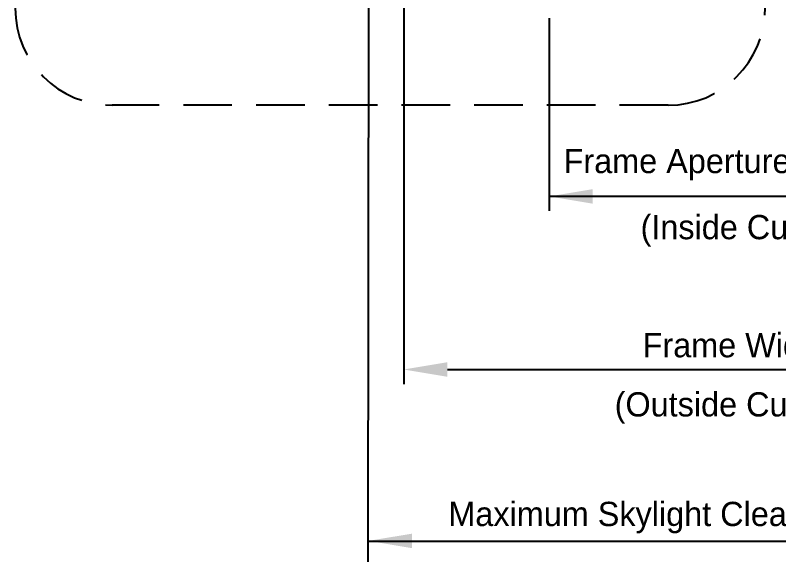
# Model space of a CAD drawing. Header units: inches. Extents: x -154 to 13, y 2 to 55.
# Drawn here: x -130.74 to -122.87, y 18.45 to 24.08 of the extents above; entities that cross this region are included whole.
import ezdxf

# ---------------------------------------------------------------- set-up
doc = ezdxf.new("R2010")
doc.units = ezdxf.units.IN
doc.header["$LTSCALE"] = 2
doc.header["$MEASUREMENT"] = 0
doc.linetypes.add('HIDDEN', pattern=[0.375, 0.25, -0.125])
doc.layers.get('0').update_dxf_attribs({"linetype": 'CONTINUOUS'})
doc.layers.add('VELUX-DET3', color=5, linetype='CONTINUOUS')
doc.styles.add('SIMPLEX', font='')
doc.styles.get('SIMPLEX').set_extended_font_data('Futura Md BT')

msp = doc.modelspace()

# ---------------------------------------------------------------- linework, layer by layer
at = {"color": 7}
for p, q in [((-127.0947, 30.4451), (-127.1038, 18.4453)), ((-126.7341, 26.4187), (-126.7341, 20.277)), ((-125.2341, 24.0484), (-125.2341, 22.0617)), ((-125.2341, 22.2134), (-120.7789, 22.2134)), ((-126.2841, 20.427), (-119.2789, 20.427))]:
    msp.add_line(p, q, dxfattribs=at)
msp.add_line((-118.9049, 18.654), (-127.1037, 18.654))
for points in [[(-124.7841, 22.2866), (-124.7841, 22.1366), (-125.2341, 22.2116)], [(-126.2841, 20.502), (-126.2841, 20.352), (-126.7341, 20.427)], [(-126.6478, 18.7349), (-126.6479, 18.5849), (-127.0978, 18.6602)]]:
    msp.add_solid(points, dxfattribs=at)
at = {"layer": 'VELUX-DET3', "color": 5, "linetype": 'HIDDEN'}
msp.add_line((-124.0065, 23.1511), (-129.7426, 23.1511), dxfattribs=at)
for centre, start, end in [((-129.7426, 24.1511), 180, 270), ((-124.0065, 24.1511), 270, 0)]:
    msp.add_arc(centre, 1, start, end, dxfattribs=at)

# ---------------------------------------------------------------- texts
at = {"color": 7, "style": 'SIMPLEX'}
for s, p in [('Frame Aperture Width', (-125.0848, 22.4516)), ('(Inside Curb)', (-124.2908, 21.7703)), ('Frame Width', (-124.2695, 20.5527)), ('(Outside Curb)', (-124.5579, 19.9428)), ('Maximum Skylight Clearance Width', (-126.274, 18.8128))]:
    msp.add_text(s, height=0.25, dxfattribs=at).set_placement(p)

doc.saveas('drawing.dxf')
